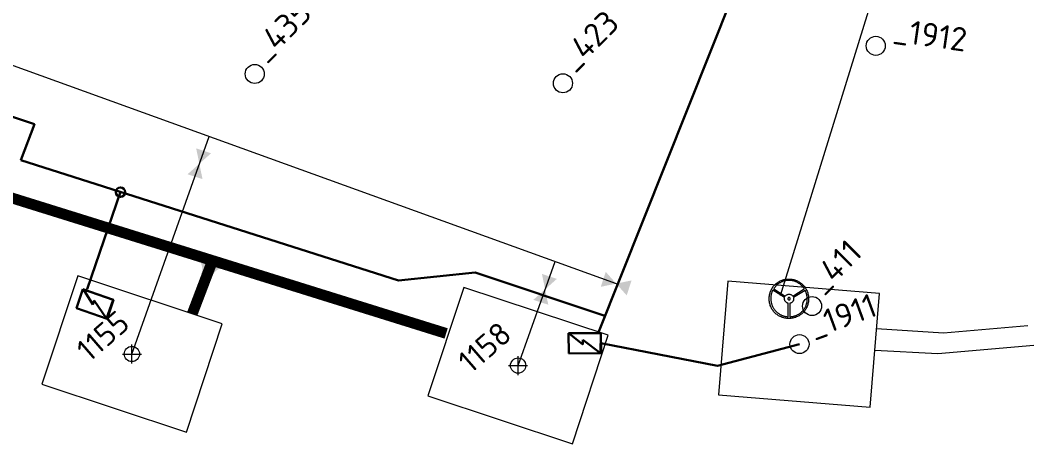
# Model space of a CAD drawing. Header units: millimetres. Extents: x 519 to 9564855, y -810 to 5021775.
# Drawn here: x 9531292 to 9531825, y 4998524 to 4998746 of the extents above; entities that cross this region are included whole.
import ezdxf

# ---------------------------------------------------------------- set-up
doc = ezdxf.new("R2010")
doc.units = ezdxf.units.MM
doc.header["$LTSCALE"] = 2
doc.header["$MEASUREMENT"] = 0
doc.header["$PDMODE"] = 2
doc.header["$PDSIZE"] = 5
for name, color, linetype in [('Existing roads', 41, 'Continuous'), ('OilColl&Flowlines', 3, 'Continuous'), ('OLD WELLS(dr.bfr2000)', 24, 'Continuous'), ('stage 7.frame', 7, 'Continuous'), ('Stage VII wells', 9, 'Continuous')]:
    doc.layers.add(name, color=color, linetype=linetype)
for name, color, linetype, lineweight in [('SteamInjInfrastructure', 25, 'Continuous', 100), ('Электро', 1, 'Continuous', 30), ('Электроснаб', 1, 'Continuous', 18), ('Электроснабжене', 1, 'Continuous', 18)]:
    doc.layers.add(name, color=color, linetype=linetype, lineweight=lineweight)
doc.styles.add('92051501$0$STANDARD', font='simplex.shx')
doc.styles.add('Elect', font='isocpeur.ttf')
doc.linetypes.add('STM_LINE', pattern='A,0.5,-0.2,["S",92051501$0$STANDARD,S=0.1,R=0,X=-0.1,Y=-0.05],-0.05', length=0.75)

msp = doc.modelspace()

# ---------------------------------------------------------------- hatches: boundary and pattern name
at = {"layer": 'Existing roads', "lineweight": 0}
h = msp.add_hatch(color=256, dxfattribs=at)
edge = h.paths.add_edge_path()
edge.add_line((9531390.49644, 4998612.12408), (9531393.34458, 4998611.18169))
edge.add_arc((9531399.71072, 4998609.8087), 6.51252, 450.7393981, 527.8294369, ccw=False)
edge.add_line((9531399.62668, 4998616.32068), (9531392.64896, 4998618.62948))
edge.add_line((9531392.64896, 4998618.62948), (9531385.67123, 4998620.93828))
edge.add_arc((9531381.71963, 4998615.76162), 6.51252, 335.5536752, 412.643714, ccw=False)
edge.add_line((9531387.6483, 4998613.06648), (9531390.49644, 4998612.12408))

# ---------------------------------------------------------------- linework, layer by layer
at = {"color": 0, "linetype": 'ByBlock', "lineweight": 0, "ltscale": 80}
for p, q in [((9531742.84829, 4998584.45674), (9531778.06403, 4998582.07468)), ((9531778.06403, 4998582.07468), (9531822.34605, 4998585.90521)), ((9531741.91297, 4998572.9619), (9531775.01308, 4998571.18097)), ((9531775.01308, 4998571.18097), (9531825.481, 4998575.732, -1.165))]:
    msp.add_line(p, q, dxfattribs=at)
at = {"layer": 'Existing roads', "lineweight": 0, "const_width": 5.7, "flags": 128}
for points in [[(9531516.47, 4998581.81), (9531263.33143, 4998660.73411)], [(9531393.75, 4998620.47), (9531382.94867, 4998592.14019)]]:
    msp.add_lwpolyline(points, dxfattribs=at)
at = {"layer": 'OilColl&Flowlines', "lineweight": 0}
for p, q in [((9531247.3, 4998737.7), (9531605.9, 4998608)), ((9531351.2, 4998571), (9531391.86624, 4998685.31033)), ((9531554.3, 4998564.9), (9531573.8277, 4998619.61055))]:
    msp.add_line(p, q, dxfattribs=at)
for points in [[(9531384.99765, 4998679.11594), (9531392.85475, 4998676.51616), (9531386.67473, 4998671.0116)], [(9531380.49471, 4998665.50703), (9531386.67473, 4998671.0116), (9531388.35181, 4998662.90726)], [(9531566.84177, 4998613.09298), (9531574.69888, 4998610.49321), (9531568.51885, 4998604.98864)], [(9531597.79566, 4998606.32292), (9531600.39543, 4998614.18003), (9531605.9, 4998608)], [(9531562.33883, 4998599.48407), (9531568.51885, 4998604.98864), (9531570.19593, 4998596.8843)], [(9531611.40457, 4998601.81998), (9531605.9, 4998608), (9531614.00434, 4998609.67708)]]:
    msp.add_solid(points, dxfattribs=at)
at = {"layer": 'OLD WELLS(dr.bfr2000)', "lineweight": 0}
for centre in [(9531742.4, 4998733), (9531415.8, 4998718.2), (9531577.9, 4998713.3), (9531708.9, 4998596.2), (9531708.9, 4998596.2), (9531702.3, 4998576.2), (9531702.3, 4998576.2)]:
    msp.add_circle(centre, 5, dxfattribs=at)
at = {"layer": 'stage 7.frame', "color": 0, "linetype": 'ByBlock', "lineweight": 0}
msp.add_lwpolyline([(9531303.88202, 4998555.07759), (9531379.86254, 4998529.93702), (9531398.71798, 4998586.92241), (9531322.73745, 4998612.06299)], close=True, dxfattribs=at)
msp.add_circle((9531351.2, 4998571), 4, dxfattribs=at)
at = {"layer": 'stage 7.frame', "color": 0, "linetype": 'ByBlock', "lineweight": 0, "ltscale": 80}
msp.add_point((9531351.2, 4998571), dxfattribs=at)
at = {"layer": 'Stage VII wells', "color": 0, "linetype": 'ByBlock', "lineweight": 0}
msp.add_lwpolyline([(9531506.88202, 4998548.97759), (9531582.86254, 4998523.83702), (9531601.71798, 4998580.82241), (9531525.73745, 4998605.96299)], close=True, dxfattribs=at)
at = {"layer": 'Stage VII wells', "color": 19, "lineweight": 0}
msp.add_lwpolyline([(9531659.71082, 4998549.53945), (9531739.47899, 4998543.04883), (9531744.34696, 4998602.87496), (9531664.57879, 4998609.36558)], close=True, dxfattribs=at)
at = {"layer": 'Stage VII wells', "color": 0, "linetype": 'ByBlock', "lineweight": 0}
msp.add_circle((9531554.3, 4998564.9), 4, dxfattribs=at)
at = {"layer": 'Stage VII wells', "color": 0, "linetype": 'ByBlock', "lineweight": 0, "ltscale": 80}
msp.add_point((9531554.3, 4998564.9), dxfattribs=at)
at = {"layer": 'SteamInjInfrastructure', "color": 6, "linetype": 'STM_LINE', "lineweight": 0, "ltscale": 15}
for p, q in [((9531807.20245, 4998973.62268, 0), (9531692.10286, 4998601.55888, 0)), ((9531693.12945, 4998609.78605, 0), (9531693.61763, 4998609.95222, 0)), ((9531693.61763, 4998609.95222, 0), (9531694.10581, 4998610.08723, 0)), ((9531694.10581, 4998610.08723, 0), (9531694.61477, 4998610.21185, 0)), ((9531694.61477, 4998610.21185, 0), (9531695.12372, 4998610.29493, 0)), ((9531695.12372, 4998610.29493, 0), (9531695.64306, 4998610.36762, 0)), ((9531695.64306, 4998610.36762, 0), (9531696.17278, 4998610.40914, 0)), ((9531696.17278, 4998610.40914, 0), (9531696.71289, 4998610.41951, 0)), ((9531696.71289, 4998610.41951, 0), (9531697.24261, 4998610.4091, 0)), ((9531697.24261, 4998610.4091, 0), (9531697.76195, 4998610.36754, 0)), ((9531697.76195, 4998610.36754, 0), (9531698.28128, 4998610.29481, 0)), ((9531698.28128, 4998610.29481, 0), (9531698.79022, 4998610.2117, 0)), ((9531698.79022, 4998610.2117, 0), (9531699.28878, 4998610.08704, 0)), ((9531699.28878, 4998610.08704, 0), (9531699.77695, 4998609.952, 0)), ((9531699.77695, 4998609.952, 0), (9531700.26512, 4998609.78579, 0)), ((9531687.13611, 4998604.07358, 0), (9531687.34386, 4998604.53059, 0)), ((9531687.34386, 4998604.53059, 0), (9531687.57239, 4998604.97721, 0)), ((9531687.57239, 4998604.97721, 0), (9531687.82168, 4998605.41344, 0)), ((9531687.82168, 4998605.41344, 0), (9531688.09175, 4998605.83929, 0)), ((9531688.09175, 4998605.83929, 0), (9531688.3826, 4998606.24436, 0)), ((9531688.27867, 4998604.58249, 0), (9531688.14363, 4998604.33321, 0)), ((9531694.47939, 4998600.68724, 0), (9531688.27867, 4998604.58249, 0)), ((9531688.3826, 4998606.24436, 0), (9531688.68382, 4998606.63904, 0)), ((9531688.68382, 4998606.63904, 0), (9531689.01621, 4998607.01295, 0)), ((9531688.91229, 4998605.51727, 0), (9531688.75648, 4998605.26799, 0)), ((9531688.75648, 4998605.26799, 0), (9531694.84295, 4998601.45585, 0)), ((9531689.0681, 4998605.75616, 0), (9531688.91229, 4998605.51727, 0)), ((9531689.01621, 4998607.01295, 0), (9531689.35899, 4998607.37647, 0)), ((9531689.24468, 4998605.98466, 0), (9531689.0681, 4998605.75616, 0)), ((9531689.42127, 4998606.21316, 0), (9531689.24468, 4998605.98466, 0)), ((9531689.35899, 4998607.37647, 0), (9531689.72254, 4998607.71922, 0)), ((9531689.60823, 4998606.44166, 0), (9531689.42127, 4998606.21316, 0)), ((9531689.7952, 4998606.65977, 0), (9531689.60823, 4998606.44166, 0)), ((9531689.72254, 4998607.71922, 0), (9531690.09647, 4998608.04119, 0)), ((9531689.99256, 4998606.8675, 0), (9531689.7952, 4998606.65977, 0)), ((9531690.2003, 4998607.07523, 0), (9531689.99256, 4998606.8675, 0)), ((9531690.09647, 4998608.04119, 0), (9531690.49118, 4998608.35278, 0)), ((9531690.41843, 4998607.28295, 0), (9531690.2003, 4998607.07523, 0)), ((9531690.63656, 4998607.46991, 0), (9531690.41843, 4998607.28295, 0)), ((9531690.49118, 4998608.35278, 0), (9531690.89627, 4998608.64359, 0)), ((9531690.86507, 4998607.65686, 0), (9531690.63656, 4998607.46991, 0)), ((9531691.09359, 4998607.84381, 0), (9531690.86507, 4998607.65686, 0)), ((9531690.89627, 4998608.64359, 0), (9531691.31175, 4998608.91363, 0)), ((9531691.33249, 4998608.00999, 0), (9531691.09359, 4998607.84381, 0)), ((9531691.31175, 4998608.91363, 0), (9531691.748, 4998609.1629, 0)), ((9531691.58177, 4998608.17617, 0), (9531691.33249, 4998608.00999, 0)), ((9531691.83106, 4998608.34235, 0), (9531691.58177, 4998608.17617, 0)), ((9531691.748, 4998609.1629, 0), (9531692.19463, 4998609.39139, 0)), ((9531692.09073, 4998608.48775, 0), (9531691.83106, 4998608.34235, 0)), ((9531692.35041, 4998608.63315, 0), (9531692.09073, 4998608.48775, 0)), ((9531692.19463, 4998609.39139, 0), (9531692.66204, 4998609.59911, 0)), ((9531692.62047, 4998608.76817, 0), (9531692.35041, 4998608.63315, 0)), ((9531692.89053, 4998608.8928, 0), (9531692.62047, 4998608.76817, 0)), ((9531692.66204, 4998609.59911, 0), (9531693.12945, 4998609.78605, 0)), ((9531693.16058, 4998609.01743, 0), (9531692.89053, 4998608.8928, 0)), ((9531693.44103, 4998609.13168, 0), (9531693.16058, 4998609.01743, 0)), ((9531693.73186, 4998609.22515, 0), (9531693.44103, 4998609.13168, 0)), ((9531694.0123, 4998609.31862, 0), (9531693.73186, 4998609.22515, 0)), ((9531694.31352, 4998609.41209, 0), (9531694.0123, 4998609.31862, 0)), ((9531694.60435, 4998609.48478, 0), (9531694.31352, 4998609.41209, 0)), ((9531694.90557, 4998609.54709, 0), (9531694.60435, 4998609.48478, 0)), ((9531695.20679, 4998609.59901, 0), (9531694.90557, 4998609.54709, 0)), ((9531695.508, 4998609.65094, 0), (9531695.20679, 4998609.59901, 0)), ((9531695.81961, 4998609.68209, 0), (9531695.508, 4998609.65094, 0)), ((9531696.13121, 4998609.71323, 0), (9531695.81961, 4998609.68209, 0)), ((9531696.44281, 4998609.72361, 0), (9531696.13121, 4998609.71323, 0)), ((9531696.75441, 4998609.73398, 0), (9531696.44281, 4998609.72361, 0)), ((9531697.06601, 4998609.72359, 0), (9531696.75441, 4998609.73398, 0)), ((9531697.37761, 4998609.71319, 0), (9531697.06601, 4998609.72359, 0)), ((9531697.68921, 4998609.68202, 0), (9531697.37761, 4998609.71319, 0)), ((9531697.99043, 4998609.65085, 0), (9531697.68921, 4998609.68202, 0)), ((9531698.30203, 4998609.5989, 0), (9531697.99043, 4998609.65085, 0)), ((9531698.60324, 4998609.53657, 0), (9531698.30203, 4998609.5989, 0)), ((9531698.90445, 4998609.47424, 0), (9531698.60324, 4998609.53657, 0)), ((9531698.73797, 4998601.4557, 0), (9531704.82472, 4998605.26741, 0)), ((9531699.20566, 4998609.39113, 0), (9531698.90445, 4998609.47424, 0)), ((9531699.49649, 4998609.30803, 0), (9531699.20566, 4998609.39113, 0)), ((9531699.78731, 4998609.21454, 0), (9531699.49649, 4998609.30803, 0)), ((9531700.07814, 4998609.11066, 0), (9531699.78731, 4998609.21454, 0)), ((9531700.35857, 4998608.9964, 0), (9531700.07814, 4998609.11066, 0)), ((9531700.26512, 4998609.78579, 0), (9531700.73252, 4998609.59881, 0)), ((9531700.63901, 4998608.87175, 0), (9531700.35857, 4998608.9964, 0)), ((9531700.91945, 4998608.7471, 0), (9531700.63901, 4998608.87175, 0)), ((9531700.73252, 4998609.59881, 0), (9531701.18952, 4998609.39106, 0)), ((9531701.1895, 4998608.60167, 0), (9531700.91945, 4998608.7471, 0)), ((9531701.45955, 4998608.45625, 0), (9531701.1895, 4998608.60167, 0)), ((9531701.18952, 4998609.39106, 0), (9531701.63614, 4998609.16254, 0)), ((9531701.71921, 4998608.31082, 0), (9531701.45955, 4998608.45625, 0)), ((9531701.63614, 4998609.16254, 0), (9531702.07238, 4998608.91324, 0)), ((9531701.97887, 4998608.14463, 0), (9531701.71921, 4998608.31082, 0)), ((9531702.22814, 4998607.97843, 0), (9531701.97887, 4998608.14463, 0)), ((9531702.07238, 4998608.91324, 0), (9531702.49822, 4998608.64317, 0)), ((9531702.46703, 4998607.80185, 0), (9531702.22814, 4998607.97843, 0)), ((9531702.70592, 4998607.62527, 0), (9531702.46703, 4998607.80185, 0)), ((9531702.49822, 4998608.64317, 0), (9531702.90329, 4998608.35233, 0)), ((9531702.94481, 4998607.4383, 0), (9531702.70592, 4998607.62527, 0)), ((9531702.90329, 4998608.35233, 0), (9531703.29798, 4998608.04071, 0)), ((9531703.16292, 4998607.24094, 0), (9531702.94481, 4998607.4383, 0)), ((9531703.38103, 4998607.04358, 0), (9531703.16292, 4998607.24094, 0)), ((9531703.29798, 4998608.04071, 0), (9531703.67189, 4998607.71871, 0)), ((9531703.58876, 4998606.83584, 0), (9531703.38103, 4998607.04358, 0)), ((9531703.79649, 4998606.6281, 0), (9531703.58876, 4998606.83584, 0)), ((9531703.67189, 4998607.71871, 0), (9531704.03541, 4998607.37594, 0)), ((9531703.98344, 4998606.40997, 0), (9531703.79649, 4998606.6281, 0)), ((9531704.17039, 4998606.19185, 0), (9531703.98344, 4998606.40997, 0)), ((9531704.03541, 4998607.37594, 0), (9531704.37816, 4998607.01239, 0)), ((9531704.34696, 4998605.96333, 0), (9531704.17039, 4998606.19185, 0)), ((9531704.51314, 4998605.73482, 0), (9531704.34696, 4998605.96333, 0)), ((9531704.37816, 4998607.01239, 0), (9531704.71052, 4998606.63845, 0)), ((9531704.67932, 4998605.5063, 0), (9531704.51314, 4998605.73482, 0)), ((9531704.82472, 4998605.26741, 0), (9531704.67932, 4998605.5063, 0)), ((9531704.71052, 4998606.63845, 0), (9531705.02211, 4998606.24375, 0)), ((9531705.02211, 4998606.24375, 0), (9531705.31292, 4998605.83866, 0)), ((9531705.31292, 4998605.83866, 0), (9531705.58296, 4998605.41279, 0)), ((9531705.58296, 4998605.41279, 0), (9531705.83222, 4998604.97654, 0)), ((9531705.83222, 4998604.97654, 0), (9531706.06071, 4998604.5299, 0)), ((9531706.06071, 4998604.5299, 0), (9531706.27882, 4998604.07288, 0)), ((9531686.3258, 4998600.03318, 0), (9531686.33621, 4998600.5629, 0)), ((9531686.33617, 4998599.49307, 0), (9531686.3258, 4998600.03318, 0)), ((9531686.37769, 4998598.96334, 0), (9531686.33617, 4998599.49307, 0)), ((9531686.33621, 4998600.5629, 0), (9531686.37777, 4998601.09262, 0)), ((9531686.37777, 4998601.09262, 0), (9531686.44011, 4998601.61195, 0)), ((9531686.44011, 4998601.61195, 0), (9531686.53361, 4998602.1209, 0)), ((9531686.53361, 4998602.1209, 0), (9531686.64788, 4998602.61946, 0)), ((9531686.64788, 4998602.61946, 0), (9531686.79332, 4998603.11801, 0)), ((9531686.79332, 4998603.11801, 0), (9531686.94913, 4998603.5958, 0)), ((9531686.94913, 4998603.5958, 0), (9531687.13611, 4998604.07358, 0)), ((9531687.18791, 4998600.39668, 0), (9531687.1879, 4998600.09547, 0)), ((9531687.1879, 4998600.09547, 0), (9531687.19827, 4998599.79425, 0)), ((9531687.19831, 4998600.6979, 0), (9531687.18791, 4998600.39668, 0)), ((9531687.19827, 4998599.79425, 0), (9531687.21904, 4998599.49304, 0)), ((9531687.21909, 4998600.99911, 0), (9531687.19831, 4998600.6979, 0)), ((9531687.21904, 4998599.49304, 0), (9531687.2398, 4998599.18143, 0)), ((9531687.25026, 4998601.30032, 0), (9531687.21909, 4998600.99911, 0)), ((9531687.28143, 4998601.59115, 0), (9531687.25026, 4998601.30032, 0)), ((9531687.33338, 4998601.88198, 0), (9531687.28143, 4998601.59115, 0)), ((9531687.38532, 4998602.1728, 0), (9531687.33338, 4998601.88198, 0)), ((9531687.44765, 4998602.45324, 0), (9531687.38532, 4998602.1728, 0)), ((9531687.52037, 4998602.74407, 0), (9531687.44765, 4998602.45324, 0)), ((9531687.60347, 4998603.01412, 0), (9531687.52037, 4998602.74407, 0)), ((9531687.69696, 4998603.29456, 0), (9531687.60347, 4998603.01412, 0)), ((9531687.80084, 4998603.56461, 0), (9531687.69696, 4998603.29456, 0)), ((9531687.90472, 4998603.82427, 0), (9531687.80084, 4998603.56461, 0)), ((9531688.01898, 4998604.08393, 0), (9531687.90472, 4998603.82427, 0)), ((9531688.14363, 4998604.33321, 0), (9531688.01898, 4998604.08393, 0)), ((9531694.35472, 4998599.92902, 0), (9531694.36512, 4998600.1783, 0)), ((9531694.37549, 4998599.67974, 0), (9531694.35472, 4998599.92902, 0)), ((9531694.36512, 4998600.1783, 0), (9531694.40667, 4998600.42758, 0)), ((9531694.42741, 4998599.44084, 0), (9531694.37549, 4998599.67974, 0)), ((9531694.40667, 4998600.42758, 0), (9531694.47939, 4998600.68724, 0)), ((9531694.50011, 4998599.21233, 0), (9531694.42741, 4998599.44084, 0)), ((9531694.60397, 4998598.99421, 0), (9531694.50011, 4998599.21233, 0)), ((9531694.84295, 4998601.45585, 0), (9531695.0507, 4998601.70512, 0)), ((9531695.0507, 4998601.70512, 0), (9531695.2896, 4998601.92323, 0)), ((9531695.2896, 4998601.92323, 0), (9531695.54928, 4998602.0998, 0)), ((9531695.54928, 4998602.0998, 0), (9531695.80895, 4998602.23481, 0)), ((9531695.80895, 4998602.23481, 0), (9531696.08939, 4998602.32829, 0)), ((9531696.08939, 4998602.32829, 0), (9531696.38022, 4998602.40098, 0)), ((9531696.15163, 4998600.16785, 0), (9531696.14124, 4998600.03282, 0)), ((9531696.14124, 4998600.03282, 0), (9531696.15162, 4998599.89779, 0)), ((9531696.15162, 4998599.89779, 0), (9531696.19317, 4998599.78354, 0)), ((9531696.19319, 4998600.29249, 0), (9531696.15163, 4998600.16785, 0)), ((9531696.19317, 4998599.78354, 0), (9531696.25548, 4998599.66928, 0)), ((9531696.25551, 4998600.39635, 0), (9531696.19319, 4998600.29249, 0)), ((9531696.25548, 4998599.66928, 0), (9531696.32819, 4998599.5758, 0)), ((9531696.32822, 4998600.50022, 0), (9531696.25551, 4998600.39635, 0)), ((9531696.32819, 4998599.5758, 0), (9531696.43205, 4998599.4927, 0)), ((9531696.43209, 4998600.57292, 0), (9531696.32822, 4998600.50022, 0)), ((9531696.38022, 4998602.40098, 0), (9531696.67105, 4998602.43213, 0)), ((9531696.43205, 4998599.4927, 0), (9531696.53591, 4998599.44076, 0)), ((9531696.53596, 4998600.63523, 0), (9531696.43209, 4998600.57292, 0)), ((9531696.53591, 4998599.44076, 0), (9531696.66055, 4998599.39921, 0)), ((9531696.6606, 4998600.67678, 0), (9531696.53596, 4998600.63523, 0)), ((9531696.66055, 4998599.39921, 0), (9531696.79558, 4998599.38882, 0)), ((9531696.79563, 4998600.68716, 0), (9531696.6606, 4998600.67678, 0)), ((9531696.67105, 4998602.43213, 0), (9531696.96188, 4998602.43212, 0)), ((9531696.79558, 4998599.38882, 0), (9531696.93061, 4998599.3992, 0)), ((9531696.93066, 4998600.67677, 0), (9531696.79563, 4998600.68716, 0)), ((9531696.93061, 4998599.3992, 0), (9531697.04486, 4998599.44074, 0)), ((9531697.04491, 4998600.63522, 0), (9531696.93066, 4998600.67677, 0)), ((9531696.96188, 4998602.43212, 0), (9531697.24232, 4998602.40095, 0)), ((9531697.04486, 4998599.44074, 0), (9531697.15912, 4998599.49267, 0)), ((9531697.15916, 4998600.57289, 0), (9531697.04491, 4998600.63522, 0)), ((9531697.15912, 4998599.49267, 0), (9531697.2526, 4998599.57576, 0)), ((9531697.25264, 4998600.50018, 0), (9531697.15916, 4998600.57289, 0)), ((9531697.24232, 4998602.40095, 0), (9531697.52276, 4998602.33862, 0)), ((9531697.2526, 4998599.57576, 0), (9531697.3357, 4998599.66924, 0)), ((9531697.33573, 4998600.39631, 0), (9531697.25264, 4998600.50018, 0)), ((9531697.3357, 4998599.66924, 0), (9531697.38764, 4998599.78349, 0)), ((9531697.38766, 4998600.29244, 0), (9531697.33573, 4998600.39631, 0)), ((9531697.38764, 4998599.78349, 0), (9531697.42919, 4998599.89775, 0)), ((9531697.4292, 4998600.1678, 0), (9531697.38766, 4998600.29244, 0)), ((9531697.42919, 4998599.89775, 0), (9531697.43958, 4998600.03277, 0)), ((9531697.43958, 4998600.03277, 0), (9531697.4292, 4998600.1678, 0)), ((9531697.52276, 4998602.33862, 0), (9531697.78242, 4998602.25552, 0)), ((9531697.78242, 4998602.25552, 0), (9531698.02131, 4998602.14125, 0)), ((9531698.02131, 4998602.14125, 0), (9531698.24982, 4998602.00622, 0)), ((9531698.24982, 4998602.00622, 0), (9531698.43677, 4998601.84002, 0)), ((9531698.43677, 4998601.84002, 0), (9531698.60295, 4998601.66344, 0)), ((9531698.60295, 4998601.66344, 0), (9531698.73797, 4998601.4557, 0)), ((9531699.13259, 4998599.38874, 0), (9531699.07026, 4998599.14984, 0)), ((9531705.27132, 4998604.37413, 0), (9531699.10148, 4998600.68707, 0)), ((9531699.10148, 4998600.68707, 0), (9531699.16379, 4998600.41702, 0)), ((9531699.17415, 4998599.63801, 0), (9531699.13259, 4998599.38874, 0)), ((9531699.16379, 4998600.41702, 0), (9531699.19494, 4998600.14696, 0)), ((9531699.19493, 4998599.88729, 0), (9531699.17415, 4998599.63801, 0)), ((9531699.19494, 4998600.14696, 0), (9531699.19493, 4998599.88729, 0)), ((9531705.40634, 4998604.12485, 0), (9531705.27132, 4998604.37413, 0)), ((9531705.53097, 4998603.86517, 0), (9531705.40634, 4998604.12485, 0)), ((9531705.64521, 4998603.59511, 0), (9531705.53097, 4998603.86517, 0)), ((9531705.75946, 4998603.33544, 0), (9531705.64521, 4998603.59511, 0)), ((9531705.85293, 4998603.06538, 0), (9531705.75946, 4998603.33544, 0)), ((9531705.9464, 4998602.78494, 0), (9531705.85293, 4998603.06538, 0)), ((9531706.02948, 4998602.5045, 0), (9531705.9464, 4998602.78494, 0)), ((9531706.10218, 4998602.22405, 0), (9531706.02948, 4998602.5045, 0)), ((9531706.17487, 4998601.94361, 0), (9531706.10218, 4998602.22405, 0)), ((9531706.2268, 4998601.65278, 0), (9531706.17487, 4998601.94361, 0)), ((9531706.27872, 4998601.37234, 0), (9531706.2268, 4998601.65278, 0)), ((9531706.30987, 4998601.08151, 0), (9531706.27872, 4998601.37234, 0)), ((9531706.27882, 4998604.07288, 0), (9531706.46576, 4998603.59508, 0)), ((9531706.34102, 4998600.78029, 0), (9531706.30987, 4998601.08151, 0)), ((9531706.33057, 4998599.00416, 0), (9531706.36174, 4998599.30538, 0)), ((9531706.36178, 4998600.48946, 0), (9531706.34102, 4998600.78029, 0)), ((9531706.36174, 4998599.30538, 0), (9531706.37214, 4998599.5962, 0)), ((9531706.38254, 4998600.19863, 0), (9531706.36178, 4998600.48946, 0)), ((9531706.37214, 4998599.5962, 0), (9531706.38253, 4998599.89742, 0)), ((9531706.38253, 4998599.89742, 0), (9531706.38254, 4998600.19863, 0)), ((9531706.46576, 4998603.59508, 0), (9531706.63193, 4998603.11729, 0)), ((9531706.63193, 4998603.11729, 0), (9531706.76694, 4998602.61872, 0)), ((9531706.76694, 4998602.61872, 0), (9531706.88118, 4998602.12016, 0)), ((9531706.88118, 4998602.12016, 0), (9531706.97464, 4998601.6112, 0)), ((9531706.97464, 4998601.6112, 0), (9531707.04733, 4998601.09187, 0)), ((9531707.08881, 4998599.49231, 0), (9531707.04725, 4998598.96259, 0)), ((9531707.04733, 4998601.09187, 0), (9531707.08885, 4998600.56214, 0)), ((9531707.09922, 4998600.03242, 0), (9531707.08881, 4998599.49231, 0)), ((9531707.08885, 4998600.56214, 0), (9531707.09922, 4998600.03242, 0)), ((9531686.44, 4998598.44401, 0), (9531686.37769, 4998598.96334, 0)), ((9531686.53346, 4998597.93506, 0), (9531686.44, 4998598.44401, 0)), ((9531686.64769, 4998597.43649, 0), (9531686.53346, 4998597.93506, 0)), ((9531686.79309, 4998596.93792, 0), (9531686.64769, 4998597.43649, 0)), ((9531686.94887, 4998596.44974, 0), (9531686.79309, 4998596.93792, 0)), ((9531687.13582, 4998595.98233, 0), (9531686.94887, 4998596.44974, 0)), ((9531687.34353, 4998595.52531, 0), (9531687.13582, 4998595.98233, 0)), ((9531687.2398, 4998599.18143, 0), (9531687.28134, 4998598.88022, 0)), ((9531687.28134, 4998598.88022, 0), (9531687.32287, 4998598.579, 0)), ((9531687.32287, 4998598.579, 0), (9531687.38518, 4998598.27779, 0)), ((9531687.57202, 4998595.07867, 0), (9531687.34353, 4998595.52531, 0)), ((9531687.38518, 4998598.27779, 0), (9531687.44749, 4998597.97657, 0)), ((9531687.44749, 4998597.97657, 0), (9531687.52019, 4998597.67535, 0)), ((9531687.52019, 4998597.67535, 0), (9531687.60327, 4998597.37413, 0)), ((9531687.82129, 4998594.64242, 0), (9531687.57202, 4998595.07867, 0)), ((9531687.60327, 4998597.37413, 0), (9531687.69674, 4998597.0833, 0)), ((9531687.69674, 4998597.0833, 0), (9531687.80059, 4998596.79247, 0)), ((9531687.80059, 4998596.79247, 0), (9531687.91484, 4998596.50164, 0)), ((9531688.09133, 4998594.21656, 0), (9531687.82129, 4998594.64242, 0)), ((9531687.91484, 4998596.50164, 0), (9531688.03947, 4998596.21081, 0)), ((9531688.03947, 4998596.21081, 0), (9531688.17448, 4998595.93036, 0)), ((9531688.38214, 4998593.81146, 0), (9531688.09133, 4998594.21656, 0)), ((9531688.17448, 4998595.93036, 0), (9531688.31989, 4998595.64991, 0)), ((9531688.31989, 4998595.64991, 0), (9531688.47568, 4998595.36947, 0)), ((9531688.47568, 4998595.36947, 0), (9531688.63147, 4998595.09941, 0)), ((9531688.63147, 4998595.09941, 0), (9531688.80803, 4998594.83973, 0)), ((9531688.80803, 4998594.83973, 0), (9531688.97421, 4998594.58006, 0)), ((9531688.97421, 4998594.58006, 0), (9531689.16116, 4998594.33077, 0)), ((9531689.16116, 4998594.33077, 0), (9531689.3585, 4998594.09187, 0)), ((9531689.3585, 4998594.09187, 0), (9531689.55584, 4998593.85297, 0)), ((9531694.7286, 4998598.78647, 0), (9531694.60397, 4998598.99421, 0)), ((9531694.86362, 4998598.58911, 0), (9531694.7286, 4998598.78647, 0)), ((9531695.0298, 4998598.40215, 0), (9531694.86362, 4998598.58911, 0)), ((9531695.20637, 4998598.23595, 0), (9531695.0298, 4998598.40215, 0)), ((9531695.40371, 4998598.08015, 0), (9531695.20637, 4998598.23595, 0)), ((9531695.61144, 4998597.94511, 0), (9531695.40371, 4998598.08015, 0)), ((9531695.83995, 4998597.82046, 0), (9531695.61144, 4998597.94511, 0)), ((9531696.06845, 4998597.72697, 0), (9531695.83995, 4998597.82046, 0)), ((9531696.30734, 4998597.64387, 0), (9531696.06845, 4998597.72697, 0)), ((9531696.30708, 4998590.58091, 0), (9531696.30734, 4998597.64387, 0)), ((9531697.2006, 4998597.64384, 0), (9531697.20034, 4998590.58087, 0)), ((9531697.48104, 4998597.70615, 0), (9531697.2006, 4998597.64384, 0)), ((9531697.74071, 4998597.79962, 0), (9531697.48104, 4998597.70615, 0)), ((9531697.97961, 4998597.90348, 0), (9531697.74071, 4998597.79962, 0)), ((9531698.19774, 4998598.02811, 0), (9531697.97961, 4998597.90348, 0)), ((9531698.39509, 4998598.1839, 0), (9531698.19774, 4998598.02811, 0)), ((9531698.57167, 4998598.3397, 0), (9531698.39509, 4998598.1839, 0)), ((9531698.73786, 4998598.52665, 0), (9531698.57167, 4998598.3397, 0)), ((9531698.8729, 4998598.72399, 0), (9531698.73786, 4998598.52665, 0)), ((9531698.97677, 4998598.93172, 0), (9531698.8729, 4998598.72399, 0)), ((9531699.07026, 4998599.14984, 0), (9531698.97677, 4998598.93172, 0)), ((9531704.00375, 4998593.71741, 0), (9531704.21149, 4998593.94591, 0)), ((9531704.21149, 4998593.94591, 0), (9531704.40885, 4998594.1848, 0)), ((9531704.40885, 4998594.1848, 0), (9531704.59582, 4998594.42369, 0)), ((9531704.59582, 4998594.42369, 0), (9531704.78279, 4998594.67296, 0)), ((9531704.78279, 4998594.67296, 0), (9531704.94899, 4998594.93262, 0)), ((9531704.94899, 4998594.93262, 0), (9531705.11518, 4998595.20267, 0)), ((9531705.31249, 4998594.21593, 0), (9531705.02165, 4998593.81086, 0)), ((9531705.11518, 4998595.20267, 0), (9531705.27099, 4998595.48311, 0)), ((9531705.27099, 4998595.48311, 0), (9531705.41642, 4998595.76354, 0)), ((9531705.58256, 4998594.64177, 0), (9531705.31249, 4998594.21593, 0)), ((9531705.41642, 4998595.76354, 0), (9531705.55146, 4998596.05437, 0)), ((9531705.55146, 4998596.05437, 0), (9531705.67611, 4998596.3348, 0)), ((9531705.83186, 4998595.07801, 0), (9531705.58256, 4998594.64177, 0)), ((9531705.67611, 4998596.3348, 0), (9531705.77998, 4998596.62563, 0)), ((9531705.77998, 4998596.62563, 0), (9531705.88386, 4998596.92684, 0)), ((9531706.06039, 4998595.52463, 0), (9531705.83186, 4998595.07801, 0)), ((9531705.88386, 4998596.92684, 0), (9531705.97735, 4998597.21766, 0)), ((9531705.97735, 4998597.21766, 0), (9531706.06046, 4998597.50849, 0)), ((9531706.27852, 4998595.98163, 0), (9531706.06039, 4998595.52463, 0)), ((9531706.06046, 4998597.50849, 0), (9531706.13318, 4998597.8097, 0)), ((9531706.13318, 4998597.8097, 0), (9531706.20589, 4998598.11091, 0)), ((9531706.20589, 4998598.11091, 0), (9531706.25784, 4998598.40174, 0)), ((9531706.25784, 4998598.40174, 0), (9531706.2994, 4998598.70295, 0)), ((9531706.4655, 4998596.44903, 0), (9531706.27852, 4998595.98163, 0)), ((9531706.2994, 4998598.70295, 0), (9531706.33057, 4998599.00416, 0)), ((9531706.63171, 4998596.9372, 0), (9531706.4655, 4998596.44903, 0)), ((9531706.76675, 4998597.43575, 0), (9531706.63171, 4998596.9372, 0)), ((9531706.88102, 4998597.93431, 0), (9531706.76675, 4998597.43575, 0)), ((9531706.97452, 4998598.44326, 0), (9531706.88102, 4998597.93431, 0)), ((9531707.04725, 4998598.96259, 0), (9531706.97452, 4998598.44326, 0)), ((9531688.68334, 4998593.41676, 0), (9531688.38214, 4998593.81146, 0)), ((9531689.0157, 4998593.04282, 0), (9531688.68334, 4998593.41676, 0)), ((9531689.35845, 4998592.67928, 0), (9531689.0157, 4998593.04282, 0)), ((9531689.72197, 4998592.3365, 0), (9531689.35845, 4998592.67928, 0)), ((9531689.55584, 4998593.85297, 0), (9531689.75318, 4998593.62445, 0)), ((9531690.09588, 4998592.0145, 0), (9531689.72197, 4998592.3365, 0)), ((9531689.75318, 4998593.62445, 0), (9531689.97129, 4998593.40632, 0)), ((9531689.97129, 4998593.40632, 0), (9531690.17902, 4998593.19858, 0)), ((9531690.49057, 4998591.70288, 0), (9531690.09588, 4998592.0145, 0)), ((9531690.17902, 4998593.19858, 0), (9531690.40752, 4998592.99084, 0)), ((9531690.40752, 4998592.99084, 0), (9531690.63602, 4998592.79348, 0)), ((9531690.89564, 4998591.41204, 0), (9531690.49057, 4998591.70288, 0)), ((9531690.63602, 4998592.79348, 0), (9531690.87491, 4998592.60651, 0)), ((9531690.87491, 4998592.60651, 0), (9531691.1138, 4998592.41954, 0)), ((9531691.3111, 4998591.14197, 0), (9531690.89564, 4998591.41204, 0)), ((9531691.1138, 4998592.41954, 0), (9531691.35268, 4998592.25335, 0)), ((9531691.74733, 4998590.89267, 0), (9531691.3111, 4998591.14197, 0)), ((9531691.35268, 4998592.25335, 0), (9531691.60196, 4998592.08715, 0)), ((9531691.60196, 4998592.08715, 0), (9531691.86162, 4998591.93134, 0)), ((9531692.19395, 4998590.66415, 0), (9531691.74733, 4998590.89267, 0)), ((9531691.86162, 4998591.93134, 0), (9531692.1109, 4998591.77553, 0)), ((9531692.1109, 4998591.77553, 0), (9531692.38095, 4998591.64049, 0)), ((9531692.66134, 4998590.4564, 0), (9531692.19395, 4998590.66415, 0)), ((9531692.38095, 4998591.64049, 0), (9531692.64061, 4998591.50546, 0)), ((9531692.64061, 4998591.50546, 0), (9531692.91066, 4998591.38081, 0)), ((9531693.12874, 4998590.26942, 0), (9531692.66134, 4998590.4564, 0)), ((9531692.91066, 4998591.38081, 0), (9531693.18071, 4998591.26654, 0)), ((9531693.61691, 4998590.1136, 0), (9531693.12874, 4998590.26942, 0)), ((9531693.18071, 4998591.26654, 0), (9531693.46115, 4998591.16267, 0)), ((9531693.46115, 4998591.16267, 0), (9531693.7312, 4998591.05879, 0)), ((9531694.10508, 4998589.96817, 0), (9531693.61691, 4998590.1136, 0)), ((9531693.7312, 4998591.05879, 0), (9531694.01163, 4998590.97569, 0)), ((9531694.01163, 4998590.97569, 0), (9531694.30246, 4998590.89258, 0)), ((9531694.61402, 4998589.8539, 0), (9531694.10508, 4998589.96817, 0)), ((9531694.30246, 4998590.89258, 0), (9531694.5829, 4998590.81986, 0)), ((9531694.5829, 4998590.81986, 0), (9531694.86334, 4998590.75753, 0)), ((9531695.12297, 4998589.7604, 0), (9531694.61402, 4998589.8539, 0)), ((9531694.86334, 4998590.75753, 0), (9531695.15416, 4998590.70559, 0)), ((9531695.6423, 4998589.69806, 0), (9531695.12297, 4998589.7604, 0)), ((9531695.15416, 4998590.70559, 0), (9531695.44499, 4998590.65365, 0)), ((9531695.44499, 4998590.65365, 0), (9531695.72543, 4998590.62248, 0)), ((9531696.17202, 4998589.6565, 0), (9531695.6423, 4998589.69806, 0)), ((9531695.72543, 4998590.62248, 0), (9531696.01626, 4998590.60169, 0)), ((9531696.01626, 4998590.60169, 0), (9531696.30708, 4998590.58091, 0)), ((9531696.71213, 4998589.64609, 0), (9531696.17202, 4998589.6565, 0)), ((9531697.24185, 4998589.65646, 0), (9531696.71213, 4998589.64609, 0)), ((9531697.20034, 4998590.58087, 0), (9531697.48078, 4998590.59125, 0)), ((9531697.76119, 4998589.69798, 0), (9531697.24185, 4998589.65646, 0)), ((9531697.48078, 4998590.59125, 0), (9531697.76122, 4998590.61201, 0)), ((9531698.28053, 4998589.76029, 0), (9531697.76119, 4998589.69798, 0)), ((9531697.76122, 4998590.61201, 0), (9531698.04167, 4998590.64316, 0)), ((9531698.04167, 4998590.64316, 0), (9531698.32211, 4998590.6847, 0)), ((9531698.78948, 4998589.85375, 0), (9531698.28053, 4998589.76029, 0)), ((9531698.32211, 4998590.6847, 0), (9531698.60255, 4998590.73662, 0)), ((9531698.60255, 4998590.73662, 0), (9531698.883, 4998590.78855, 0)), ((9531699.28805, 4998589.96798, 0), (9531698.78948, 4998589.85375, 0)), ((9531698.883, 4998590.78855, 0), (9531699.16344, 4998590.86124, 0)), ((9531699.16344, 4998590.86124, 0), (9531699.44388, 4998590.93394, 0)), ((9531699.77623, 4998590.11338, 0), (9531699.28805, 4998589.96798, 0)), ((9531699.44388, 4998590.93394, 0), (9531699.72433, 4998591.01702, 0)), ((9531699.72433, 4998591.01702, 0), (9531700.00477, 4998591.11049, 0)), ((9531700.26441, 4998590.26916, 0), (9531699.77623, 4998590.11338, 0)), ((9531700.00477, 4998591.11049, 0), (9531700.28522, 4998591.21435, 0)), ((9531700.73182, 4998590.4561, 0), (9531700.26441, 4998590.26916, 0)), ((9531700.28522, 4998591.21435, 0), (9531700.55528, 4998591.31821, 0)), ((9531700.55528, 4998591.31821, 0), (9531700.82533, 4998591.44284, 0)), ((9531701.18884, 4998590.66382, 0), (9531700.73182, 4998590.4561, 0)), ((9531700.82533, 4998591.44284, 0), (9531701.09539, 4998591.56747, 0)), ((9531701.09539, 4998591.56747, 0), (9531701.36545, 4998591.70249, 0)), ((9531701.63548, 4998590.89231, 0), (9531701.18884, 4998590.66382, 0)), ((9531701.36545, 4998591.70249, 0), (9531701.62513, 4998591.84789, 0)), ((9531701.62513, 4998591.84789, 0), (9531701.8848, 4998591.9933, 0)), ((9531702.07173, 4998591.14158, 0), (9531701.63548, 4998590.89231, 0)), ((9531701.8848, 4998591.9933, 0), (9531702.14447, 4998592.15947, 0)), ((9531702.49759, 4998591.41162, 0), (9531702.07173, 4998591.14158, 0)), ((9531702.14447, 4998592.15947, 0), (9531702.39376, 4998592.32565, 0)), ((9531702.39376, 4998592.32565, 0), (9531702.64305, 4998592.50222, 0)), ((9531702.90269, 4998591.70243, 0), (9531702.49759, 4998591.41162, 0)), ((9531702.64305, 4998592.50222, 0), (9531702.88195, 4998592.67878, 0)), ((9531702.88195, 4998592.67878, 0), (9531703.12085, 4998592.87612, 0)), ((9531703.29739, 4998592.01402, 0), (9531702.90269, 4998591.70243, 0)), ((9531703.12085, 4998592.87612, 0), (9531703.34936, 4998593.07346, 0)), ((9531703.67133, 4998592.33599, 0), (9531703.29739, 4998592.01402, 0)), ((9531703.34936, 4998593.07346, 0), (9531703.57788, 4998593.28119, 0)), ((9531703.57788, 4998593.28119, 0), (9531703.79601, 4998593.48891, 0)), ((9531704.03487, 4998592.67874, 0), (9531703.67133, 4998592.33599, 0)), ((9531703.79601, 4998593.48891, 0), (9531704.00375, 4998593.71741, 0)), ((9531704.37765, 4998593.04226, 0), (9531704.03487, 4998592.67874, 0)), ((9531704.71004, 4998593.41617, 0), (9531704.37765, 4998593.04226, 0)), ((9531705.02165, 4998593.81086, 0), (9531704.71004, 4998593.41617, 0))]:
    msp.add_line(p, q, dxfattribs=at)
at = {"layer": 'Электро'}
for p, q in [((9531709.2768, 4998864.887, -0.00006), (9531596.33607, 4998582.01865, 0)), ((9531299.89219, 4998691.86267), (9531272.82213, 4998700.81967)), ((9531299.89219, 4998691.86267), (9531292.79219, 4998672.92267)), ((9531292.79219, 4998672.92267), (9531491.48219, 4998609.72267)), ((9531327.7497, 4998605.02527), (9531345.21668, 4998656.24731, -0.00002)), ((9531491.48219, 4998609.72267), (9531531.66219, 4998613.85267)), ((9531531.66219, 4998613.85267), (9531599.97391, 4998591.12988, 0)), ((9531597.76425, 4998576.70853, 0), (9531659.17022, 4998564.74633))]:
    msp.add_line(p, q, dxfattribs=at)
at = {"layer": 'Электро', "ltscale": 7.5}
for p, q in [((9531321.98944, 4998595.04224), (9531325.41107, 4998605.0458)), ((9531325.41107, 4998605.0458), (9531341.5423, 4998599.52824)), ((9531341.41804, 4998599.46732), (9531325.71529, 4998604.83833)), ((9531325.71529, 4998604.83833), (9531330.60494, 4998596.96065)), ((9531330.60494, 4998596.96065), (9531331.37365, 4998599.2081)), ((9531331.37365, 4998599.2081), (9531337.90852, 4998589.63199)), ((9531337.90852, 4998589.63199), (9531341.41804, 4998599.46732)), ((9531341.5423, 4998599.52824), (9531338.12066, 4998589.52468)), ((9531338.12066, 4998589.52468), (9531321.98944, 4998595.04224)), ((9531580.84992, 4998581.92387, 0), (9531597.89835, 4998582.02821, 0)), ((9531580.91462, 4998571.35152, 0), (9531580.84992, 4998581.92387, 0)), ((9531597.8011, 4998581.92976, 0), (9531581.2055, 4998581.8282, 0)), ((9531581.2055, 4998581.8282, 0), (9531588.41728, 4998576.00096, 0)), ((9531588.41728, 4998576.00096, 0), (9531588.40274, 4998578.37619, 0)), ((9531588.40274, 4998578.37619, 0), (9531597.72741, 4998571.4873, 0)), ((9531597.72741, 4998571.4873, 0), (9531597.8011, 4998581.92976, 0)), ((9531597.89835, 4998582.02821, 0), (9531597.96305, 4998571.45586, 0)), ((9531597.96305, 4998571.45586, 0), (9531580.91462, 4998571.35152, 0))]:
    msp.add_line(p, q, dxfattribs=at)
at = {"layer": 'Электро', "ltscale": 80}
msp.add_line((9531659.17022, 4998564.74633), (9531702.3, 4998576.2), dxfattribs=at)
at = {"layer": 'Электро'}
for start, end in [(359.9999998, 179.9999998), (179.9999998, 359.9999998)]:
    msp.add_arc((9531345.16758, 4998656.10333, -0.00002), 2.5, start, end, dxfattribs=at)
at = {"layer": 'Электроснаб', "color": 1, "linetype": 'ByBlock', "lineweight": 0}
for p, q in [((9531709.2768, 4998864.887, -0.00006), (9531596.33607, 4998582.01865, 0)), ((9531299.89219, 4998691.86267), (9531272.82213, 4998700.81967)), ((9531299.89219, 4998691.86267), (9531292.79219, 4998672.92267)), ((9531292.79219, 4998672.92267), (9531491.48219, 4998609.72267)), ((9531327.7497, 4998605.02527), (9531345.21668, 4998656.24731, -0.00002)), ((9531491.48219, 4998609.72267), (9531531.66219, 4998613.85267)), ((9531531.66219, 4998613.85267), (9531599.97391, 4998591.12988, 0)), ((9531597.76425, 4998576.70853, 0), (9531659.17022, 4998564.74633))]:
    msp.add_line(p, q, dxfattribs=at)
at = {"layer": 'Электроснаб', "color": 1, "linetype": 'ByBlock', "lineweight": 0, "ltscale": 7.5}
for p, q in [((9531321.98944, 4998595.04224), (9531325.41107, 4998605.0458)), ((9531325.41107, 4998605.0458), (9531341.5423, 4998599.52824)), ((9531341.41804, 4998599.46732), (9531325.71529, 4998604.83833)), ((9531325.71529, 4998604.83833), (9531330.60494, 4998596.96065)), ((9531330.60494, 4998596.96065), (9531331.37365, 4998599.2081)), ((9531331.37365, 4998599.2081), (9531337.90852, 4998589.63199)), ((9531337.90852, 4998589.63199), (9531341.41804, 4998599.46732)), ((9531341.5423, 4998599.52824), (9531338.12066, 4998589.52468)), ((9531338.12066, 4998589.52468), (9531321.98944, 4998595.04224)), ((9531580.84992, 4998581.92387, 0), (9531597.89835, 4998582.02821, 0)), ((9531580.91462, 4998571.35152, 0), (9531580.84992, 4998581.92387, 0)), ((9531597.8011, 4998581.92976, 0), (9531581.2055, 4998581.8282, 0)), ((9531581.2055, 4998581.8282, 0), (9531588.41728, 4998576.00096, 0)), ((9531588.41728, 4998576.00096, 0), (9531588.40274, 4998578.37619, 0)), ((9531588.40274, 4998578.37619, 0), (9531597.72741, 4998571.4873, 0)), ((9531597.72741, 4998571.4873, 0), (9531597.8011, 4998581.92976, 0)), ((9531597.89835, 4998582.02821, 0), (9531597.96305, 4998571.45586, 0)), ((9531597.96305, 4998571.45586, 0), (9531580.91462, 4998571.35152, 0))]:
    msp.add_line(p, q, dxfattribs=at)
at = {"layer": 'Электроснаб', "color": 1, "linetype": 'ByBlock', "lineweight": 0, "ltscale": 80}
msp.add_line((9531659.17022, 4998564.74633), (9531702.3, 4998576.2), dxfattribs=at)
at = {"layer": 'Электроснаб', "color": 1, "linetype": 'ByBlock', "lineweight": 0}
for start, end in [(359.9999998, 179.9999998), (179.9999998, 359.9999998)]:
    msp.add_arc((9531345.16758, 4998656.10333, -0.00002), 2.5, start, end, dxfattribs=at)
at = {"layer": 'Электроснабжене', "color": 1, "linetype": 'ByBlock', "lineweight": 0}
for p, q in [((9531709.2768, 4998864.887, -0.00006), (9531596.33607, 4998582.01865, 0)), ((9531299.89219, 4998691.86267), (9531272.82213, 4998700.81967)), ((9531299.89219, 4998691.86267), (9531292.79219, 4998672.92267)), ((9531292.79219, 4998672.92267), (9531491.48219, 4998609.72267)), ((9531327.7497, 4998605.02527), (9531345.21668, 4998656.24731, -0.00002)), ((9531491.48219, 4998609.72267), (9531531.66219, 4998613.85267)), ((9531531.66219, 4998613.85267), (9531599.97391, 4998591.12988, 0)), ((9531597.76425, 4998576.70853, 0), (9531659.17022, 4998564.74633))]:
    msp.add_line(p, q, dxfattribs=at)
at = {"layer": 'Электроснабжене', "color": 1, "linetype": 'ByBlock', "lineweight": 0, "ltscale": 7.5}
for p, q in [((9531321.98944, 4998595.04224), (9531325.41107, 4998605.0458)), ((9531325.41107, 4998605.0458), (9531341.5423, 4998599.52824)), ((9531341.41804, 4998599.46732), (9531325.71529, 4998604.83833)), ((9531325.71529, 4998604.83833), (9531330.60494, 4998596.96065)), ((9531330.60494, 4998596.96065), (9531331.37365, 4998599.2081)), ((9531331.37365, 4998599.2081), (9531337.90852, 4998589.63199)), ((9531337.90852, 4998589.63199), (9531341.41804, 4998599.46732)), ((9531341.5423, 4998599.52824), (9531338.12066, 4998589.52468)), ((9531338.12066, 4998589.52468), (9531321.98944, 4998595.04224)), ((9531580.84992, 4998581.92387, 0), (9531597.89835, 4998582.02821, 0)), ((9531580.91462, 4998571.35152, 0), (9531580.84992, 4998581.92387, 0)), ((9531597.8011, 4998581.92976, 0), (9531581.2055, 4998581.8282, 0)), ((9531581.2055, 4998581.8282, 0), (9531588.41728, 4998576.00096, 0)), ((9531588.41728, 4998576.00096, 0), (9531588.40274, 4998578.37619, 0)), ((9531588.40274, 4998578.37619, 0), (9531597.72741, 4998571.4873, 0)), ((9531597.72741, 4998571.4873, 0), (9531597.8011, 4998581.92976, 0)), ((9531597.89835, 4998582.02821, 0), (9531597.96305, 4998571.45586, 0)), ((9531597.96305, 4998571.45586, 0), (9531580.91462, 4998571.35152, 0))]:
    msp.add_line(p, q, dxfattribs=at)
at = {"layer": 'Электроснабжене', "color": 1, "linetype": 'ByBlock', "lineweight": 0, "ltscale": 80}
msp.add_line((9531659.17022, 4998564.74633), (9531702.3, 4998576.2), dxfattribs=at)
at = {"layer": 'Электроснабжене', "color": 1, "linetype": 'ByBlock', "lineweight": 0}
for start, end in [(359.9999998, 179.9999998), (179.9999998, 359.9999998)]:
    msp.add_arc((9531345.16758, 4998656.10333, -0.00002), 2.5, start, end, dxfattribs=at)

# ---------------------------------------------------------------- texts
at = {"layer": 'OLD WELLS(dr.bfr2000)', "lineweight": 0, "style": 'Elect'}
for s, rotation, p in [(' _435', 44.9999999, (9531415.8, 4998718.2)), (' _423', 44.9999999, (9531577.9, 4998713.3)), (' _1912', 351.901765, (9531743.05871, 4998736.4413)), (' _411', 44.9999999, (9531708.9, 4998596.2)), (' _411', 44.9999999, (9531708.9, 4998596.2)), (' _1911', 20.1326975, (9531702.3, 4998576.2))]:
    msp.add_text(s, height=12.5, rotation=rotation, dxfattribs=at).set_placement(p)
at = {"layer": 'stage 7.frame', "color": 0, "linetype": 'ByBlock', "lineweight": 0, "style": 'Elect'}
msp.add_text('1155', height=12, rotation=41, dxfattribs=at).set_placement((9531328.734, 4998566.25835))
at = {"layer": 'Stage VII wells', "color": 0, "linetype": 'ByBlock', "lineweight": 0, "style": 'Elect'}
msp.add_text('1158', height=12, rotation=41, dxfattribs=at).set_placement((9531529.4058, 4998560.23119))

doc.saveas('drawing.dxf')
